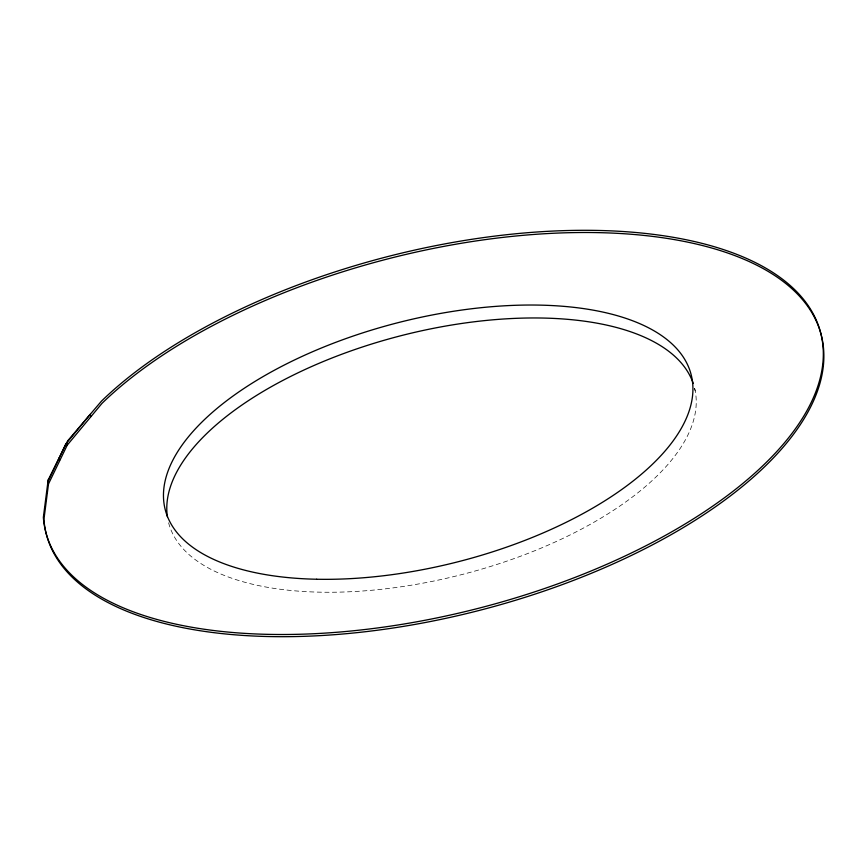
<?xml version="1.0" encoding="UTF-8"?>
<svg xmlns="http://www.w3.org/2000/svg" width="867" height="867" viewBox="0 0 867 867"><rect width="100%" height="100%" fill="white"/><g stroke="black" fill="none" stroke-linecap="round" stroke-linejoin="round"><path stroke-width="0.65" stroke-dasharray="4.33 3.25" d="M694.543 388.308L695.204 390.887M694.662 388.405A271.479 123.255 -14.4 0 1 459.022 575.287A271.479 123.255 -14.4 0 1 168.079 520.579"/><path stroke-width="1.3" d="M48.498 483.916L43.914 519.55A400.055 181.626 -14.4 0 0 572.09 580.933A400.055 181.626 -14.4 0 0 734.739 255.57A400.055 181.626 -14.4 0 0 102.003 403.35L67.225 445.139L48.498 483.916L47.934 481.727L65.654 444.175L90.146 414.426L90.71 416.615M66.661 442.95L67.225 445.139M59.01 458.242L59.574 460.431M167.396 516.83A271.479 123.255 -14.4 0 1 402.624 335.28A271.479 123.255 -14.4 0 1 693.253 383.517M48.162 479.95L43.35 517.361A400.055 181.626 -14.4 0 0 571.526 578.744A400.055 181.626 -14.4 0 0 734.176 253.37A400.055 181.626 -14.4 0 0 101.439 401.161L67.778 440.718L48.162 479.95M316.65 579.243A271.479 123.255 -14.4 0 0 691.888 377.958A271.479 123.255 -14.4 0 0 276.042 369.342A271.479 123.255 -14.4 0 0 316.65 579.243"/></g></svg>
